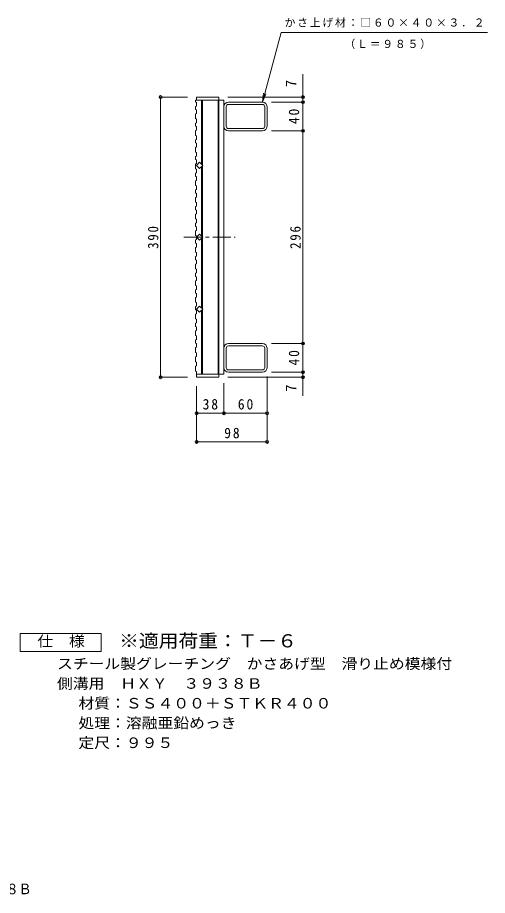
# Model space of a CAD drawing. Units: millimetres, scale not verified. Extents: x -825 to 832, y -687 to 574.
# Drawn here: x 178 to 832, y -687 to 535 of the extents above; entities that cross this region are included whole.
import ezdxf
from ezdxf.enums import TextEntityAlignment as Align

# ---------------------------------------------------------------- set-up
doc = ezdxf.new("R2010")
doc.units = ezdxf.units.MM
doc.header["$LTSCALE"] = 5
doc.header["$PDMODE"] = 32
doc.header["$PDSIZE"] = 4
doc.linetypes.add('CHAIN1', pattern=[8, 5, -1, 1, -1])
for name, color, linetype, lineweight in [('1-1_1-1ﾚｲﾔ', 2, 'Continuous', 9), ('1-2_1-2ﾚｲﾔ', 3, 'Continuous', 9), ('1-4_1-4ﾚｲﾔ', 7, 'Continuous', 9), ('F-4_F-4ﾚｲﾔ', 2, 'Continuous', 9)]:
    doc.layers.add(name, color=color, linetype=linetype, lineweight=lineweight)
doc.layers.add('F-5_F-5ﾚｲﾔ', color=2, linetype='Continuous')
doc.styles.add('ＭＳ ゴシック', font='')
doc.styles.get('ＭＳ ゴシック').set_extended_font_data('MS Gothic')

msp = doc.modelspace()

# ---------------------------------------------------------------- linework, layer by layer
at = {"layer": '1-1_1-1ﾚｲﾔ'}
for p, q in [((518.627, 417.645), (471.427, 417.645)), ((468.227, 384.045), (468.227, 411.245)), ((518.627, 414.445), (471.427, 414.445)), ((521.827, 384.045), (521.827, 411.245)), ((525.027, 384.045), (525.027, 411.245)), ((471.427, 380.845), (518.627, 380.845)), ((518.627, 377.645), (471.427, 377.645)), ((468.227, 75.245), (468.227, 48.045)), ((518.627, 81.645), (471.427, 81.645)), ((471.427, 78.445), (518.627, 78.445)), ((521.827, 75.245), (521.827, 48.045)), ((525.027, 75.245), (525.027, 48.045)), ((518.627, 44.845), (471.427, 44.845)), ((518.627, 41.645), (471.427, 41.645))]:
    msp.add_line(p, q, dxfattribs=at)
for centre, radius, start, end in [((471.427, 411.245), 6.4, 90, 180), ((518.627, 411.245), 6.4, 0, 90), ((471.427, 411.245), 3.2, 90, 180), ((518.627, 411.245), 3.2, 0, 90), ((471.427, 384.045), 6.4, 180, 270), ((471.427, 384.045), 3.2, 180, 270), ((518.627, 384.045), 6.4, 270, 0), ((518.627, 384.045), 3.2, 270, 0), ((471.427, 75.245), 6.4, 90, 180), ((471.427, 75.245), 3.2, 90, 180), ((518.627, 75.245), 6.4, 0, 90), ((518.627, 75.245), 3.2, 0, 90), ((471.427, 48.045), 6.4, 180, 270), ((471.427, 48.045), 3.2, 180, 270), ((518.627, 48.045), 3.2, 270, 0), ((518.627, 48.045), 6.4, 270, 0)]:
    msp.add_arc(centre, radius, start, end, dxfattribs=at)
at = {"layer": '1-2_1-2ﾚｲﾔ'}
for p, q in [((427.027, 424.645), (458.027, 424.645)), ((427.027, 424.645), (427.027, 420.145)), ((427.027, 420.145), (465.027, 420.145)), ((434.027, 420.145), (434.027, 331.13)), ((435.027, 420.145), (435.027, 330.13)), ((457.027, 420.145), (457.027, 229.645)), ((458.027, 424.645), (458.027, 229.645)), ((465.027, 420.145), (465.027, 229.645)), ((425.527, 411.717), (427.027, 412.228)), ((425.527, 401.174), (427.027, 401.685)), ((425.527, 388.49), (427.027, 389.002)), ((425.527, 377.947), (427.027, 378.458)), ((427.027, 370.889), (427.027, 365.775)), ((425.527, 365.264), (427.027, 365.775)), ((425.527, 354.721), (427.027, 355.232)), ((425.527, 342.038), (427.027, 342.549)), ((427.027, 347.662), (427.027, 342.549)), ((425.527, 331.494), (427.027, 332.006)), ((425.527, 318.811), (427.027, 319.323)), ((427.027, 324.436), (427.027, 319.323)), ((434.027, 328.16), (434.027, 231.13)), ((435.027, 329.16), (435.027, 230.13)), ((425.527, 308.268), (427.027, 308.779)), ((427.027, 313.893), (427.027, 308.779)), ((425.527, 295.585), (427.027, 296.096)), ((427.027, 301.209), (427.027, 296.096)), ((425.527, 285.042), (427.027, 285.553)), ((427.027, 290.666), (427.027, 285.553)), ((425.527, 272.358), (427.027, 272.87)), ((427.027, 277.983), (427.027, 272.87)), ((425.527, 261.815), (427.027, 262.327)), ((427.027, 267.44), (427.027, 262.327)), ((425.527, 249.132), (427.027, 249.643)), ((427.027, 254.757), (427.027, 249.643)), ((425.527, 238.589), (427.027, 239.1)), ((427.027, 244.213), (427.027, 239.1)), ((425.527, 225.905), (427.027, 226.417)), ((427.027, 231.53), (427.027, 226.417)), ((427.027, 220.987), (427.027, 215.874)), ((434.027, 131.13), (434.027, 228.16)), ((435.027, 130.13), (435.027, 229.159)), ((457.027, 39.145), (457.027, 229.645)), ((458.027, 34.645), (458.027, 229.645)), ((465.027, 39.145), (465.027, 229.645)), ((425.527, 215.362), (427.027, 215.874)), ((427.027, 208.304), (427.027, 203.19)), ((425.527, 202.679), (427.027, 203.19)), ((427.027, 197.76), (427.027, 192.647)), ((425.527, 192.136), (427.027, 192.647)), ((427.027, 185.077), (427.027, 179.964)), ((425.527, 179.452), (427.027, 179.964)), ((427.027, 174.534), (427.027, 169.421)), ((425.527, 168.909), (427.027, 169.421)), ((427.027, 161.851), (427.027, 156.737)), ((425.527, 156.226), (427.027, 156.737)), ((427.027, 151.307), (427.027, 146.194)), ((425.527, 145.683), (427.027, 146.194)), ((427.027, 138.624), (427.027, 133.511)), ((425.527, 132.999), (427.027, 133.511)), ((425.527, 122.456), (427.027, 122.968)), ((427.027, 128.081), (427.027, 122.968)), ((434.027, 39.145), (434.027, 128.159)), ((435.027, 39.145), (435.027, 129.159)), ((425.527, 109.773), (427.027, 110.284)), ((427.027, 115.398), (427.027, 110.284)), ((425.527, 99.23), (427.027, 99.741)), ((427.027, 104.854), (427.027, 99.741)), ((425.527, 86.547), (427.027, 87.058)), ((427.027, 92.171), (427.027, 87.058)), ((425.527, 76.003), (427.027, 76.515)), ((425.527, 76.003), (425.527, 69.145)), ((427.027, 81.628), (427.027, 76.515)), ((425.527, 63.009), (427.027, 63.52)), ((425.527, 50.015), (427.027, 50.526)), ((427.027, 39.145), (465.027, 39.145)), ((427.027, 34.645), (458.027, 34.645))]:
    msp.add_line(p, q, dxfattribs=at)
at = {"layer": '1-2_1-2ﾚｲﾔ', "linetype": 'CHAIN1'}
msp.add_line((409.474, 229.645), (480.475, 229.645), dxfattribs=at)
at = {"layer": '1-2_1-2ﾚｲﾔ'}
for points in [[(425.527, 417.853), (425.527, 420.145), (427.027, 420.145)], [(425.527, 417.853), (427.027, 417.342), (427.027, 412.228)], [(425.527, 411.717), (425.527, 407.309), (427.027, 406.798), (427.027, 401.685)], [(425.527, 401.174), (425.527, 394.626), (427.027, 394.115), (427.027, 389.002)], [(425.527, 388.49), (425.527, 384.083), (427.027, 383.572), (427.027, 378.458)], [(425.527, 377.947), (425.527, 371.4), (427.027, 370.889)], [(425.527, 365.264), (425.527, 360.857), (427.027, 360.345), (427.027, 355.232)], [(425.527, 354.721), (425.527, 348.173), (427.027, 347.662)], [(425.527, 342.038), (425.527, 337.63), (427.027, 337.119), (427.027, 332.006)], [(425.527, 331.494), (425.527, 324.947), (427.027, 324.436)], [(425.527, 318.811), (425.527, 314.404), (427.027, 313.893)], [(425.527, 308.268), (425.527, 301.721), (427.027, 301.209)], [(425.527, 295.585), (425.527, 291.177), (427.027, 290.666)], [(425.527, 285.042), (425.527, 278.494), (427.027, 277.983)], [(425.527, 272.358), (425.527, 267.951), (427.027, 267.44)], [(425.527, 261.815), (425.527, 255.268), (427.027, 254.757)], [(425.527, 249.132), (425.527, 244.725), (427.027, 244.213)], [(425.527, 238.589), (425.527, 232.041), (427.027, 231.53)], [(425.527, 225.905), (425.527, 221.498), (427.027, 220.987)], [(425.527, 215.362), (425.527, 208.815), (427.027, 208.304)], [(425.527, 202.679), (425.527, 198.272), (427.027, 197.76)], [(425.527, 192.136), (425.527, 185.588), (427.027, 185.077)], [(425.527, 179.452), (425.527, 175.045), (427.027, 174.534)], [(425.527, 168.909), (425.527, 162.362), (427.027, 161.851)], [(425.527, 156.226), (425.527, 151.819), (427.027, 151.307)], [(425.527, 145.683), (425.527, 139.135), (427.027, 138.624)], [(425.527, 132.999), (425.527, 128.592), (427.027, 128.081)], [(425.527, 122.456), (425.527, 115.909), (427.027, 115.398)], [(425.527, 109.773), (425.527, 105.366), (427.027, 104.854)], [(425.527, 99.23), (425.527, 92.682), (427.027, 92.171)], [(425.527, 86.547), (425.527, 82.139), (427.027, 81.628)], [(425.527, 69.145), (427.027, 68.634), (427.027, 63.52)], [(425.527, 63.009), (425.527, 56.151), (427.027, 55.639), (427.027, 50.526)], [(425.527, 50.015), (425.527, 43.156), (427.027, 42.645), (427.027, 34.645)]]:
    msp.add_lwpolyline(points, dxfattribs=at)
for points in [[(435.513, 329.645), (431.27, 325.402), (427.027, 329.645), (431.27, 333.887)], [(435.513, 229.645), (431.27, 225.402), (427.027, 229.645), (431.27, 233.887)], [(435.513, 129.645), (431.27, 133.887), (427.027, 129.645), (431.27, 125.402)]]:
    msp.add_lwpolyline(points, close=True, dxfattribs=at)
at = {"layer": '1-4_1-4ﾚｲﾔ'}
for p, q in [((575.027, 8.646), (575.027, 456.407)), ((518.627, 417.645), (520.259, 430.038)), ((518.627, 417.645), (523.41, 429.194)), ((414.527, 424.645), (375.527, 424.645)), ((377.027, 34.645), (377.027, 424.645)), ((470.527, 424.645), (576.527, 424.645)), ((531.127, 417.645), (576.527, 417.645)), ((531.127, 377.645), (576.527, 377.645)), ((531.127, 81.645), (576.527, 81.645)), ((531.127, 41.645), (576.527, 41.645)), ((414.527, 34.645), (375.527, 34.645)), ((465.027, 26.645), (465.027, -16.855)), ((470.527, 34.645), (576.527, 34.645)), ((525.027, 35.545), (525.027, -56.855)), ((427.027, 22.145), (427.027, -56.855)), ((427.027, -15.355), (525.027, -15.355)), ((427.027, -55.355), (525.027, -55.355))]:
    msp.add_line(p, q, dxfattribs=at)
msp.add_lwpolyline([(518.627, 417.645), (544.618, 514.645), (831.785, 514.645)], dxfattribs=at)
for p in [(377.027, 424.645), (575.027, 424.645), (575.027, 417.645), (575.027, 377.645), (575.027, 81.645), (575.027, 41.645), (377.027, 34.645), (575.027, 34.645), (427.027, -15.355), (465.027, -15.355), (525.027, -15.355), (427.027, -55.355), (525.027, -55.355)]:
    msp.add_point(p, dxfattribs=at)
at = {"layer": 'F-4_F-4ﾚｲﾔ'}
msp.add_lwpolyline([(181.716, -346.756), (181.716, -321.756), (294.216, -321.756), (294.216, -346.756)], close=True, dxfattribs=at)

# ---------------------------------------------------------------- texts
at = {"layer": '1-4_1-4ﾚｲﾔ', "color": 2, "style": 'ＭＳ ゴシック'}
for p in [(570.027, 438.559), (570.027, 14.631)]:
    msp.add_text('7', height=14.66, rotation=90, dxfattribs=at).set_placement(p, align=Align.BOTTOM_LEFT)
at = {"layer": '1-4_1-4ﾚｲﾔ', "char_height": 11, "attachment_point": 7, "style": 'ＭＳ ゴシック'}
for s, insert in [('\\T1.17;かさ上げ材：□６０×４０×３．２', (549.503, 521.56)), ('\\T1.17;（Ｌ＝９８５）', (632.854, 491.554))]:
    msp.add_mtext(s, dxfattribs=dict(at, insert=insert))
at = {"layer": '1-4_1-4ﾚｲﾔ', "color": 2, "char_height": 14.66, "attachment_point": 7, "rotation": 90, "style": 'ＭＳ ゴシック'}
for s, insert in [('\\T1.27;\\W0.95;40', (570.027, 387.02)), ('\\T1.27;\\W0.9;390', (374.027, 213.395)), ('\\T1.27;\\W0.9;296', (572.027, 213.395)), ('\\T1.27;\\W0.95;40', (570.027, 51.02))]:
    msp.add_mtext(s, dxfattribs=dict(at, insert=insert))
at = {"layer": '1-4_1-4ﾚｲﾔ', "color": 2, "char_height": 14.66, "attachment_point": 7, "style": 'ＭＳ ゴシック'}
for s, insert in [('\\T1.27;\\W0.95;38', (435.402, -10.355)), ('\\T1.27;\\W0.95;60', (484.402, -10.355)), ('\\T1.27;\\W0.95;98', (465.402, -50.355))]:
    msp.add_mtext(s, dxfattribs=dict(at, insert=insert))
at = {"layer": 'F-4_F-4ﾚｲﾔ', "style": 'ＭＳ ゴシック', "width": 1.1}
for s, p in [('仕\u3000様', (205.466, -344.256)), ('スチール製グレーチング\u3000かさあげ型\u3000滑り止め模様付', (232.76, -375.716)), ('側溝用\u3000ＨＸＹ\u3000３９３８Ｂ', (232.76, -403.217)), ('材質：ＳＳ４００＋ＳＴＫＲ４００', (262.617, -430.715)), ('処理：溶融亜鉛めっき', (262.617, -458.216)), ('定尺：９９５', (262.617, -485.716))]:
    msp.add_text(s, height=14.66, dxfattribs=at).set_placement(p, align=Align.BOTTOM_LEFT)
at = {"layer": 'F-5_F-5ﾚｲﾔ', "color": 3, "style": 'ＭＳ ゴシック', "width": 1.1}
msp.add_text('※適用荷重：Ｔ－６', height=18.33, dxfattribs=at).set_placement((319.216, -346.756), align=Align.BOTTOM_LEFT)
at = {"layer": 'F-5_F-5ﾚｲﾔ', "style": 'ＭＳ ゴシック', "width": 0.9}
msp.add_text('側溝用\u3000ＨＸＹ\u3000３９３８Ｂ', height=14.66, dxfattribs=at).set_placement((-36.545, -689.202), align=Align.BOTTOM_LEFT)

doc.saveas('drawing.dxf')
